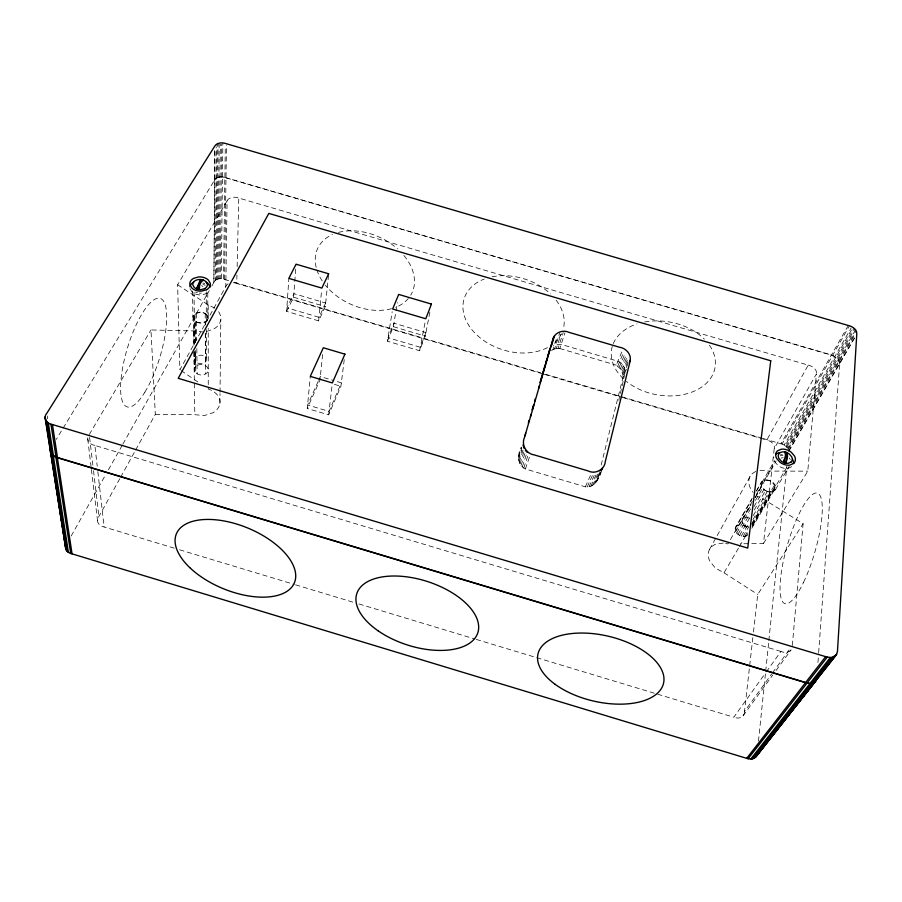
<?xml version="1.0" encoding="UTF-8"?>
<svg xmlns="http://www.w3.org/2000/svg" width="902" height="902" viewBox="0 0 902 902"><rect width="100%" height="100%" fill="white"/><g stroke="black" fill="none" stroke-linecap="round" stroke-linejoin="round"><path stroke-width="0.68" stroke-dasharray="4.51 3.38" d="M211.801 286.081L213.875 282.405L214.744 179.69M214.507 150.555L214.383 180.423L56.274 439.342M213.875 282.405L214.89 149.811M214.214 281.661L215.352 280.342L216.176 147.15M215.352 280.342L216.142 279.8L217.055 143.914M216.142 279.8L217.044 279.361L218.059 143.474M217.044 279.361L218.036 279.011L218.825 177.232L222.49 176.815L832.625 355.343L837.732 358.635M216.773 177.987L218.904 177.085L219.175 143.159M218.036 279.011L219.096 278.786L220.347 144.309M219.096 278.786L220.212 278.673L221.588 144.23M219.93 403.397L220.032 393.644M220.043 392.246L220.81 319.736M228.623 280.612L221.34 278.684L222.422 176.95L221.193 176.927M222.49 176.815L222.85 142.911M223.549 279.056L224.812 177.378L222.422 176.95M224.891 177.232L225.286 146.056M224.575 279.417L226.447 145.098M227.056 200.943L177.626 284.75L179.904 369.752L225.816 286.543L227.056 200.943A8.05 5.311 4.5 0 1 238.748 198.034L808.203 365.118L766.79 440.086A7.611 5.367 26.8 0 1 774.254 448.689M542.891 373.935L236.73 283.476L236.933 275.065M237.136 266.654L238.771 198.012M601.465 471.329C599.153 478.421 594.452 488.241 585.33 486.832L525.415 468.972C517.049 465.128 517.241 454.123 521.288 447.11M328.52 275.178L325.318 306.59L318.643 320.864L286.611 311.382L288.865 278.38M817.945 662.474L818.655 653.871M818.655 652.665L839.649 363.765M286.611 311.382L293.624 297.22L295.946 265.583M792.317 645.516L803.118 523.679L766.249 500.858L756.846 495.965M763.487 543.523L807.775 471.148L816.389 373.98L774.22 448.666L763.487 543.523L740.249 543.782M344.237 359.616L340.922 386.293L328.655 414.852L307.266 408.482L310.299 376.382M318.643 320.864L321.698 289.474M758.469 741.162L765.539 672.757M765.674 671.359L768.707 642.044M768.842 640.645L786.848 466.165M322.623 354.486L319.962 380.058L307.266 408.482M752.843 637.613L744.5 711.452L771.706 673.941M753.474 632.043L757.736 594.429L803.118 523.679M328.655 414.852L332.184 384.286M429.893 312.081L425.237 336.108L419.633 350.731L387.454 341.215L392.201 311.686M387.454 341.215L393.396 326.693L395.82 311.9M395.989 310.863L397.342 302.644M839.57 363.912L838.544 359.357M419.633 350.731L425.507 320.097M618.817 400.195L620.057 394.783M620.362 393.43L625.3 371.748L624.443 367.385L620.948 362.931L617.87 361.217L561.168 344.395L556.455 344.62L553.321 345.827M597.417 480.022L599.458 471.847M601.16 465.037L623.226 376.54L627.104 367.599M751.851 528.2L774.728 489.324L774.491 485.163L772.18 482.333A7.633 5.502 28.2 0 0 763.487 480.484L761.22 482.333L756.654 490.981M747.578 535.111C742.707 539.103 733.292 533.477 735.604 527.23L752.223 498.107M518.56 456.525L521.446 447.505M551.505 350.54L552.971 349.649L557.21 336.457M518.492 458.396L521.784 448.114M518.706 460.268L522.021 450.008M552.971 349.649L554.583 348.984L559.691 333.142M519.214 462.083L524.197 446.727M554.583 348.984L556.286 348.567L560.999 334.044M520.003 463.808L524.998 448.486M556.286 348.567L558.034 348.409L563.22 332.567M521.04 465.387L526.069 450.098M558.034 348.409L559.815 348.51L565.024 332.669M522.303 466.796L527.377 451.541M523.78 468.003L528.888 452.77M525.415 468.972L530.139 455.025M193.93 345.162L193.547 317.053C195.204 311.731 202.882 311.269 206.626 314.606M623.226 376.54L621.546 369.888L616.28 365.163L622.188 350.968M617.836 366.054L623.789 351.87M619.268 367.148L625.244 352.986M620.508 368.444L626.518 354.294M621.546 369.888L627.578 355.76M622.357 371.455L627.86 358.635M622.91 373.112L627.882 361.589M623.203 374.826L628.175 363.314M318.113 381.512L307.605 405.009L329.05 411.402L341.351 382.809L334.789 380.858M318.665 380.272L320.323 376.562L333.469 380.464M585.33 486.832L591.43 473.279M587.213 486.922L593.922 472.129M589.062 486.708L595.252 473.155M590.855 486.201L597.654 471.419M592.546 485.423L599.368 470.618M594.068 484.385L600.935 469.57M595.421 483.122L601.16 470.754M596.538 481.657L600.574 472.986M174.244 548.168L104.125 526.982A9.043 7.137 -7.9 0 1 98.882 516.53L119.977 478.364M120.665 477.135L134.928 451.271M135.616 450.042L155.324 414.311L150.961 329.963L193.659 330.944L202.725 331.947M709.502 549.419L750.013 476.538M71.168 535.98L105.635 474.734M108.398 469.829L122.187 445.329M122.875 444.1L209.05 290.974M763.419 438.62L780.974 443.807L848.263 325.475M780.974 443.807L782.068 444.077L849.481 325.769M756.372 490.835L762.1 481.206M735.175 528.572L751.806 499.471M762.01 482.525L774.581 460.527M782.068 444.077L784.165 444.979L851.161 327.933M752.279 501.433L727.937 543.917L725.648 543.478M756.451 494.149L769.654 471.092L807.775 471.148M742.673 519.225L751.028 504.646M755.199 497.363L776.092 460.945M735.728 531.582L751.016 504.951M755.177 497.678L761.435 486.776L760.803 483.709M855.581 329.839L787.412 447.911L785.135 445.599L851.578 329.771M786.003 446.298L853.946 328.148M736.663 533.048L750.599 508.852M755.47 500.385L762.438 488.275L761.435 486.776M786.769 447.076L854.825 328.971M737.971 534.345L749.844 513.79M754.038 506.541L763.825 489.606L762.438 488.275M787.908 448.779L856.178 330.752M788.258 449.67L854.544 335.206M739.55 535.393L750.069 517.263M754.275 510.013L765.494 490.688C768.324 492.176 772.958 492.548 774.728 489.324M788.449 451.395L854.848 336.998M788.991 450.989L856.088 335.465M741.297 536.104L748.333 524.028M753.26 515.583L767.331 491.432M743.101 536.442L748.739 526.791M752.978 519.552L769.214 491.793M751.806 523.859L774.491 485.163M744.815 536.386L747.645 531.56M751.896 524.321L771.007 491.748M723.348 543.049L714.982 544.38L711.757 546.499A18.423 14.015 29.8 0 0 709.66 560.886L715.387 568.159L724.013 572.781L738.794 547.615M739.493 546.409L747.239 533.229M752.167 524.84L766.249 500.858M752.279 525.381L775.01 486.719M89.253 434.572L150.961 329.963M746.349 535.935L747.769 533.522M752.02 526.283L772.597 491.297M752.775 525.223L786.905 467.191M775.528 489.515L789.216 466.311M476.29 639.417L733.822 717.225L765.505 673.005M766.317 671.866L780.94 651.458A10.001 7.656 35.4 0 0 792.08 647.986M772.529 672.802L790.659 647.794M743.113 715.793L772.8 674.989M776.092 670.457L790.941 650.049M195.61 366.55C190.728 372.413 200.988 377.419 205.633 373.868A7.024 5.186 0.9 0 0 208.215 369.019C206.558 363.98 199.229 363.134 195.61 366.55L195.418 351.081M735.604 527.23L737.791 525.392A7.284 5.423 29.1 0 1 746.089 527.151L748.254 529.902M214.676 179.825L215.995 178.382M791.742 466.706L787.863 468.409A10.508 7.419 27.7 0 1 778.009 465.5L774.705 461.666A10.226 7.227 27.7 0 1 773.815 457.517M755.752 471.408L752.358 473.55A19.934 14.364 28.1 0 0 750.498 488.377L753.159 492.391M215.916 178.517L216.852 177.852M207.764 319.86A7.363 5.254 1.8 0 1 205.476 322.037C201.281 324.495 193.524 322.747 193.547 317.053M217.754 177.559L218.825 177.232M206.558 331.474L213.548 329.14A19.641 14.015 1.8 0 0 220.652 316.05L219.175 312.509L216.469 309.33M218.904 177.085L220.065 176.871M759.969 470.246L769.654 471.092M220.212 278.673L221.34 278.684M155.324 414.311L194.798 414.706L204.404 415.551L213.199 412.688A18.175 13.688 0.2 0 0 219.784 399.8C218.385 394.309 213.436 390.679 208.249 389.044L208.238 328.339M559.815 348.51L616.28 365.163M293.624 297.22L325.318 306.59M393.396 326.693L425.237 336.108M234.024 282.213L540.591 372.785M545.992 374.386L762.066 438.225M544.244 374.33L622.47 397.444M623.823 397.85L766.79 440.086M334.371 384.342L340.922 386.293M780.94 651.458L94.879 445.453L97.224 466.187M179.633 549.792L294.255 584.417M295.597 584.823L353.584 602.344M358.973 603.968L474.937 639.011M224.812 177.378L832.546 355.489L836.876 357.823M177.626 284.75L208.193 304.876L214.597 308.022M784.165 444.979L785.135 445.599M724.013 572.781L757.736 594.429M763.825 489.606L765.494 490.688M181.043 370.519L200.312 383.643M837.823 358.489L839.706 363.089M789.227 457.99L790.276 459.49M207.201 315.486L207.753 316.816A7.363 5.254 1.7 0 1 207.798 318.203L207.776 291.278M189.984 288.64L192.092 292.079A10.35 7.239 2.2 0 0 201.687 294.909L206.558 293.545A10.08 7.047 2.2 0 0 209.681 290.636M47.254 416.025L47.682 418.787M87.731 438.981L91.226 468.104M91.384 469.491L97.54 520.815M89.58 437.346L92.861 465.139M93.515 470.697L98.916 516.553M97.856 471.712L104.125 526.982M194.043 352.152L194.291 370.418M193.659 330.944L193.874 346.3M193.953 351.893L194.798 414.706M192.543 291.087L192.904 316.737M195.136 320.988L195.407 343.448M195.497 350.472L195.768 372.921M194.979 314.527L195.317 342.647M194.009 292.225L194.674 344.26M194.764 351.295L194.877 359.729M194.02 315.711L194.392 343.831M194.55 352.084L194.798 371.737M196.332 313.558L196.625 340.268M196.839 348.634L197.121 373.89M206.265 291.831L206.332 321.304M206.355 329.726L206.423 359.199M205.476 322.037L205.487 324.833M205.509 333.244L205.633 373.868M205.216 313.625L205.25 324.855M205.273 333.278L205.385 365.569M208.193 304.876L208.204 318.902M561.405 333.954A51.842 37.038 17.8 0 1 554.989 342.365M547.424 347.62A51.842 37.038 17.8 0 1 474.046 332.139A51.842 37.038 17.8 0 1 484.227 279.056M492.041 276.801A51.842 37.038 17.8 0 1 550.558 293.984M556.128 300.163A51.842 37.038 17.8 0 1 563.344 328.779M408.347 298.494A52.113 36.463 25.3 0 1 395.426 307.413M391.547 308.687A52.113 36.463 25.3 0 1 325.385 285.212M322.206 280.883A52.113 36.463 25.3 0 1 316.873 269.89M316.151 267.33A52.113 36.463 25.3 0 1 332.522 234.497M338.453 232.412A52.113 36.463 25.3 0 1 397.489 248.839M403.904 255.458A52.113 36.463 25.3 0 1 410.726 295.18M709.434 345.184A52.508 36.959 10.2 0 1 694.145 391.197A52.508 36.959 10.2 0 1 626.383 381.388M623.406 378.795A52.508 36.959 10.2 0 1 612.83 344.778M613.27 343.651A52.508 36.959 10.2 0 1 637.026 323.919M644.569 321.991A52.508 36.959 10.2 0 1 704.372 339.141M780.106 455.882A6.314 4.454 27.7 0 1 782.959 455.668M752.933 521.762A5.795 4.296 29 0 1 752.009 526.069M748.288 526.881A5.795 4.296 29 0 1 743.327 523.927M744.669 517.849A5.795 4.296 29 0 1 750.081 518.616M743.169 523.882A5.795 4.296 28.9 0 1 744.511 517.804M781.064 458.227A3.416 2.413 27.7 0 1 783.218 457.799M202.758 284.017A6.213 4.341 2.2 0 1 205.182 285.506M206.107 358.117A5.716 4.194 1 0 1 202.6 363.472A5.829 4.273 1 0 1 195.193 360.811A5.716 4.194 1 0 1 198.711 355.467M198.778 355.365A5.829 4.273 1 0 1 206.163 358.004M201.597 285.709A3.439 2.402 2.2 0 1 202.939 286.532M780.467 454.484A7.881 5.57 27.7 0 1 782.305 454.439M207.336 319.533A7.363 5.254 1.7 0 1 205.047 321.71L201.496 322.758A7.566 5.389 1.7 0 1 194.494 320.672L192.938 318.124A7.363 5.254 1.7 0 1 195.689 313.242L199.241 312.216A7.566 5.389 1.7 0 1 206.186 314.279L208.182 317.143A7.363 5.254 1.8 0 1 208.227 318.53M201.293 293.127A7.768 5.423 2.2 0 1 199.286 293.116M197.324 292.733A7.768 5.423 2.2 0 1 195.565 292.011M202.927 282.924A7.768 5.423 2.2 0 1 204.675 283.645M94.89 445.419A9.843 7.408 -5.4 0 1 87.753 437.831M744.533 711.464A9.178 7.351 38.2 0 1 733.833 717.18M225.771 286.543A7.487 5.254 3.5 0 1 228.105 283.871M233.415 282.732A7.487 5.254 3.5 0 1 236.719 283.487M808.203 365.141A8.174 5.435 25.6 0 1 816.434 373.992M425.902 332.635L420.298 347.27L388.007 337.72L393.971 323.198L425.902 332.635M325.678 303.038L318.992 317.312L286.859 307.808L293.894 293.646L325.678 303.038M774.66 490.654L771.796 491.928A7.678 5.525 28.2 0 1 764.614 489.797L762.224 486.967A7.475 5.389 28.2 0 1 762.889 481.397L765.742 480.135A7.678 5.536 28.2 0 1 772.879 482.254L775.269 485.062A7.475 5.389 28.2 0 1 774.66 490.654M144.861 392.178A56.713 16.856 -73.1 0 0 162.958 300.389A56.713 16.856 -73.1 0 0 123.1 365.344A56.713 16.856 -73.1 0 0 144.861 392.178M803.581 582.264A57.593 14.184 -73.7 0 0 818.114 493.473A57.593 14.184 -73.7 0 0 781.775 569.489A57.593 14.184 -73.7 0 0 803.581 582.264"/><path stroke-width="1.35" d="M816.366 679.973L755.977 756.755L751.952 759.022L748.062 758.751L72.059 553.862C68.563 553.366 65.045 550.333 65.621 546.533M50.399 449.658L65.745 548.754M836.131 655.111L831.689 657.49L827.258 657.13L52.451 424.549C47.096 424.256 42.507 417.716 46.825 413.274L214.529 146.474C216.762 142.324 222.569 142.302 226.47 143.745L848.263 325.475C852.311 326.344 857.396 329.523 856.765 334.281L837.451 651.661L836.131 655.111L754.23 758.244M785.71 463.064L786.792 452.725C788.438 454.969 787.254 463.955 783.737 462.478L784.018 459.896M630.419 359.943L605.31 461.452C604.825 469.48 595.32 474.61 588.251 470.979L534.266 454.901C526.362 453.965 520.995 444.663 524.513 437.425L552.633 340.573C553.467 333.12 562.521 329.14 568.97 332.342L619.775 347.315C626.462 348.127 632.911 355.997 629.314 362.503M199.77 287.073L198.496 289.317L196.568 288.741L200.097 280.342L201.45 279.597L203.626 280.33L201.721 279.676M198.496 289.317C199.601 286.385 200.12 281.097 203.626 280.24M524.953 435.824L525.719 433.118M530.365 416.927L531.143 414.232M532.304 410.185L533.849 404.784M538.494 388.593L539.272 385.898M540.433 381.85L541.595 377.803M542.373 375.108L547.018 358.906M547.785 356.211L549.724 349.469M528.324 422.925L529.102 420.242M532.225 409.485L533.398 405.46M534.57 401.424L535.348 398.74M540.039 382.606L545.112 365.141M545.89 362.457L553.636 337.303M551.19 346.357L554.527 335.837M601.16 470.754L602.311 468.285M196.568 288.741L201.721 279.767M784.83 452.15L786.837 452.657L784.83 452.15L785.507 455.183L783.782 462.399L785.755 462.985M755.977 756.755L816.265 680.176M746.755 758.266L805.52 682.69L809.883 683.648L813.739 682.746M50.343 450.831L52.417 455.059L56.014 457.077L805.633 682.476L825.758 656.588M748.062 758.751L806.974 683.209M805.633 682.476L807.076 683.006L827.258 657.13M750.689 759.123L809.883 683.648M807.076 683.006L809.996 683.445L830.268 657.581M751.952 759.022L811.27 683.547M809.996 683.445L811.383 683.344L831.689 657.49M753.147 758.729L812.567 683.242M811.383 683.344L812.668 683.039L833.02 657.186M809.15 687.685L810.875 685.486M834.226 656.679L813.841 682.532L812.668 683.039M755.177 757.579L815.611 681.19M814.867 681.844L836.797 654.074M602.559 468.544L600.969 470.213M775.551 454.168L779.429 452.511M196.568 288.663L198.485 289.226M50.399 452.184L52.305 455.262L55.913 457.28L805.52 682.69M527.129 452.263L525.392 450.414M523.611 447.189L524.085 448.305M210.245 286.994L208.103 283.578A10.35 7.239 2.2 0 0 206.186 282.258M523.047 444.889L523.273 446.05M45.168 416.645L66.128 549.803M45.1 417.829L65.575 547.649M53.353 456.074L68.428 552.43M47.231 422.113L52.417 455.059M52.305 455.262L67.481 551.663M46.363 421.166L51.561 454.123M51.459 454.326L66.703 550.784M48.313 422.948L53.455 455.871M50.952 424.177L56.014 457.077M55.913 457.28L70.739 553.535M52.451 424.549L57.469 457.427M57.356 457.63L72.059 553.862M792.497 459.186A10.238 7.227 27.7 0 1 793.433 463.324M189.939 286.768A10.08 7.047 2.2 0 1 193.75 282.112M770.748 360.777L747.724 548.089L178.213 378.321L268.83 213.402L770.748 360.777M431.449 304.075L425.767 318.767L392.641 308.991L398.695 294.424L431.449 304.075M344.914 354.159L332.342 382.933L310.299 376.382L323.322 347.755L344.914 354.159M328.655 273.791L321.834 288.11L288.865 278.38L296.059 264.185L328.655 273.791M793.692 463.425L789.791 465.128A10.542 7.43 27.6 0 1 779.914 462.207L776.599 458.374A10.26 7.239 27.6 0 1 777.434 450.865L781.312 449.196A10.542 7.43 27.6 0 1 791.11 452.094L794.437 455.893A10.272 7.239 27.6 0 1 793.692 463.425M791.065 462.061L788.292 463.267A7.498 5.288 27.6 0 1 781.279 461.193L778.922 458.464A7.295 5.141 27.6 0 1 779.497 453.131L780.726 452.353A7.487 5.277 27.6 0 1 789.239 453.999L791.606 456.705A7.295 5.141 27.6 0 1 791.065 462.061M206.547 289.734L201.665 291.098A10.384 7.239 2.3 0 1 192.047 288.257L189.916 284.806A10.114 7.047 2.3 0 1 193.704 278.29L198.564 276.948A10.384 7.239 2.3 0 1 208.103 279.767L210.245 283.183A10.114 7.047 2.3 0 1 206.547 289.734M204.686 288.606L201.214 289.576A7.385 5.153 2.3 0 1 194.381 287.558L192.87 285.111A7.193 5.017 2.3 0 1 195.554 280.466L197.188 279.823A7.374 5.141 2.3 0 1 205.803 281.514L207.325 283.938A7.193 5.017 2.3 0 1 204.686 288.606M378.062 630.78A63.591 33.273 17.9 0 0 477.801 632.821A63.591 33.273 17.9 0 0 396.079 576.028A63.591 33.273 17.9 0 0 378.062 630.78M190.48 568.283A63.884 32.709 22.5 0 0 292.755 585.815A63.884 32.709 22.5 0 0 222.963 520.77A63.884 32.709 22.5 0 0 190.48 568.283M555.192 684.37A64.459 33.25 13.2 0 0 661.516 688.282A64.459 33.25 13.2 0 0 585.646 633.114A64.459 33.25 13.2 0 0 555.192 684.37"/></g></svg>
